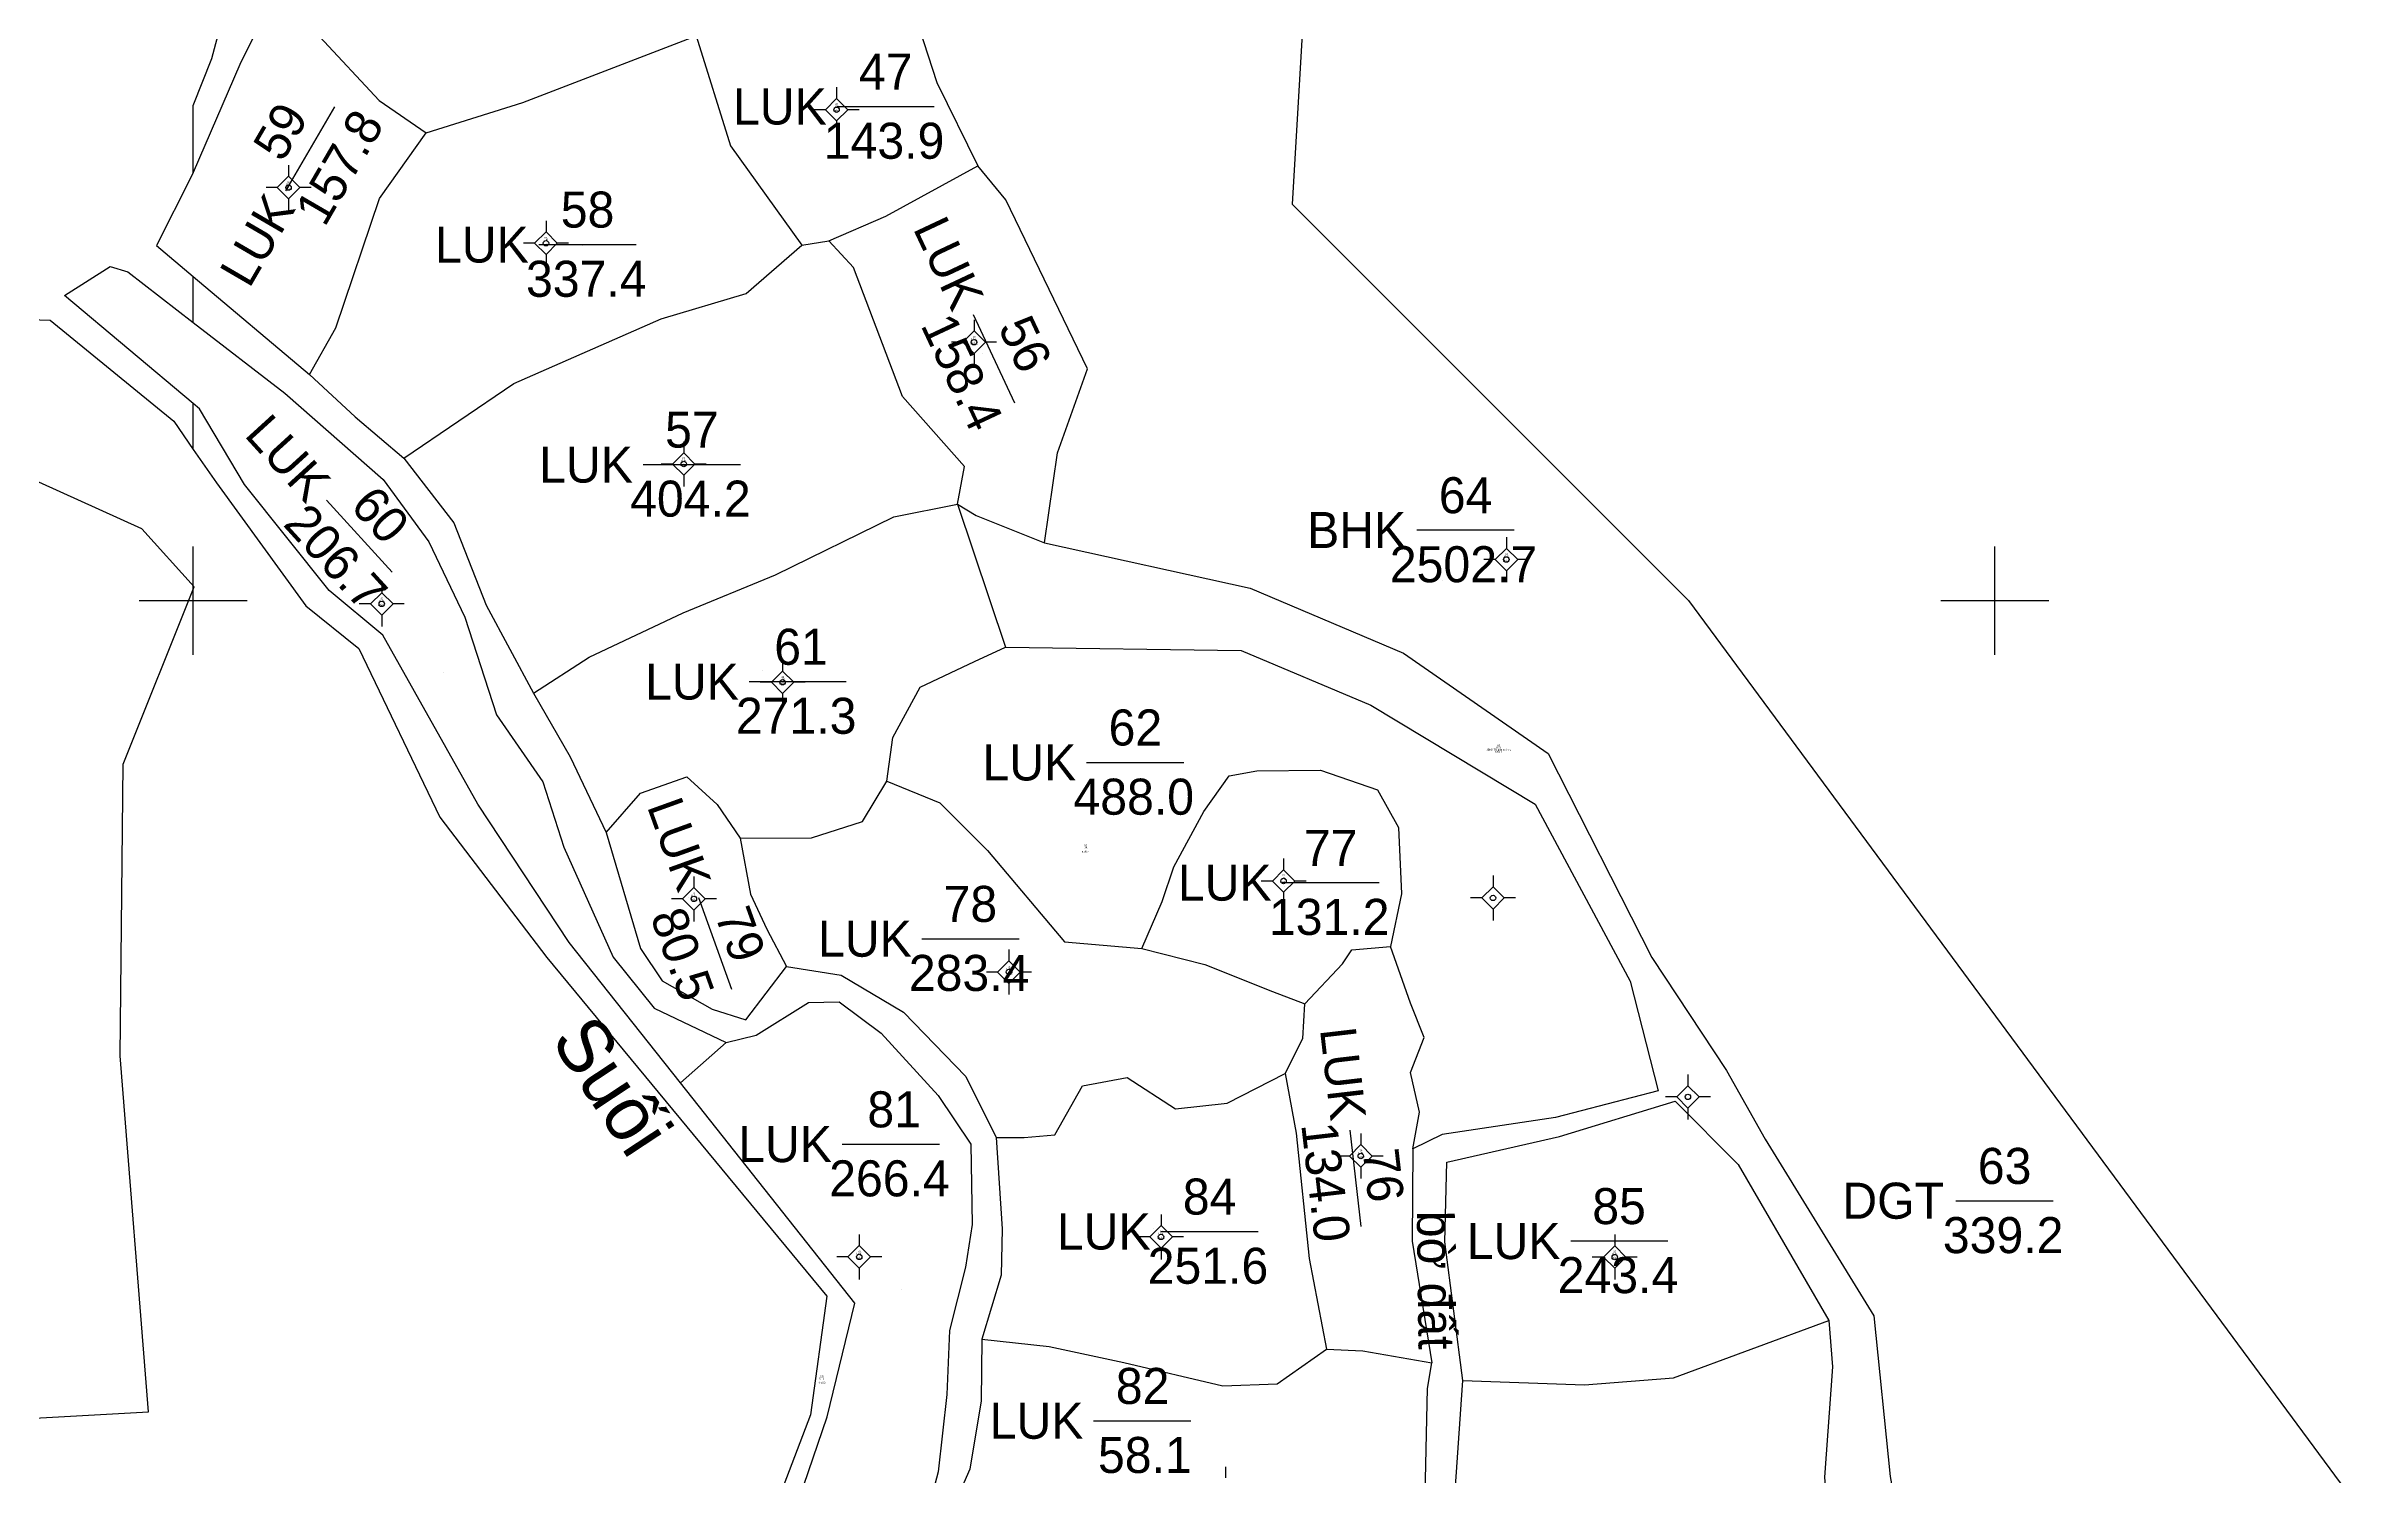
# Model space of a CAD drawing. Extents: x 550890 to 551618, y 1839259 to 1840146.
# Drawn here: x 550991.8 to 551120.4, y 1839751.4 to 1839830.8 of the extents above; entities that cross this region are included whole.
import ezdxf

# ---------------------------------------------------------------- set-up
doc = ezdxf.new("R2010")
doc.units = 0
for name, color, linetype in [('Level 10', 7, 'Continuous'), ('Level 11', 7, 'Continuous'), ('Level 13', 7, 'Continuous'), ('Level 15', 7, 'Continuous'), ('Level 2', 7, 'Continuous'), ('Level 24', 7, 'Continuous'), ('Level 31', 7, 'Continuous'), ('Level 4', 7, 'Continuous'), ('Level 48', 7, 'Continuous'), ('Level 63', 7, 'Continuous'), ('Level 8', 7, 'Continuous')]:
    doc.layers.add(name, color=color, linetype=linetype)

msp = doc.modelspace()

# ---------------------------------------------------------------- linework, layer by layer
at = {"layer": 'Level 10'}
for p, q in [((551033.79, 1839819.73), (551035.28, 1839819.97)), ((551042.43, 1839805.36), (551045.08, 1839797.41)), ((551027.04, 1839773.24), (551029.58, 1839775.48)), ((551069.29, 1839739.56), (551070.47, 1839756.72))]:
    msp.add_line(p, q, dxfattribs=at)
for points in [[(551063, 1839856), (551061, 1839822), (551083, 1839800), (551120.37, 1839749.41)], [(551039.34, 1839834.74), (551041.27, 1839828.76), (551043.56, 1839824.13)], [(551004.36, 1839833.36), (551007, 1839831.3), (551010.32, 1839827.75), (551012.92, 1839825.96)], [(551012.92, 1839825.96), (551018.29, 1839827.64), (551027.91, 1839831.34)], [(551027.91, 1839831.34), (551029.83, 1839825.24), (551033.79, 1839819.73)], [(551006.46, 1839812.55), (551007.92, 1839815.14), (551010.33, 1839822.31), (551012.92, 1839825.96)], [(551035.28, 1839819.97), (551038.45, 1839821.34), (551043.56, 1839824.13)], [(551047.26, 1839803.2), (551047.97, 1839808.21), (551049.63, 1839812.87), (551045.1, 1839822.25), (551043.56, 1839824.13)], [(551011.68, 1839807.91), (551017.79, 1839812.05), (551025.97, 1839815.64), (551030.69, 1839817.04), (551033.79, 1839819.73)], [(551042.43, 1839805.36), (551042.81, 1839807.44), (551039.37, 1839811.32), (551036.65, 1839818.49), (551035.28, 1839819.97)], [(550971.81, 1839747.18), (550977.71, 1839749.45), (550981.49, 1839754.09), (550997.52, 1839754.98), (550995.95, 1839774.74), (550996.11, 1839790.93), (551000.05, 1839800.77), (550997.15, 1839803.98), (550983.32, 1839810.23), (550978.83, 1839812.67), (550971.21, 1839817.94)], [(551018.89, 1839794.86), (551021.98, 1839796.86), (551027.19, 1839799.33), (551032.32, 1839801.43), (551038.89, 1839804.65), (551042.43, 1839805.36)], [(551042.43, 1839805.36), (551043.45, 1839804.73), (551047.26, 1839803.2)], [(551047.26, 1839803.2), (551058.67, 1839800.69), (551067.18, 1839797.09), (551075.21, 1839791.51), (551080.97, 1839780.19), (551085.11, 1839773.92), (551087.26, 1839770.12), (551093.29, 1839760.31), (551094.2, 1839751.39), (551095.89, 1839741.99)], [(551038.5, 1839789.99), (551038.84, 1839792.4), (551040.35, 1839795.2), (551043.36, 1839796.63), (551045.08, 1839797.41)], [(551045.08, 1839797.41), (551058.16, 1839797.23), (551065.37, 1839794.2), (551074.49, 1839788.71), (551079.76, 1839778.88), (551081.31, 1839772.8), (551075.62, 1839771.31), (551069.32, 1839770.37), (551067.7, 1839769.58)], [(551052.65, 1839780.7), (551053.79, 1839783.31), (551054.43, 1839785.22), (551056.09, 1839788.29), (551057.5, 1839790.28), (551059.03, 1839790.56), (551062.57, 1839790.59), (551065.74, 1839789.5), (551066.9, 1839787.41), (551067.06, 1839783.72), (551066.45, 1839780.8)], [(551022.92, 1839787.14), (551024.83, 1839789.31), (551027.39, 1839790.23), (551029.09, 1839788.69), (551030.35, 1839786.81)], [(551030.35, 1839786.81), (551034.31, 1839786.83), (551037.15, 1839787.74), (551038.5, 1839789.99)], [(551038.5, 1839789.99), (551041.45, 1839788.78), (551044.09, 1839786.14), (551048.37, 1839781.07), (551052.65, 1839780.7)], [(551030.35, 1839786.81), (551030.93, 1839783.71), (551031.84, 1839781.76), (551032.93, 1839779.69)], [(551052.65, 1839780.7), (551056.15, 1839779.8), (551059.9, 1839778.31), (551061.71, 1839777.63)], [(551061.71, 1839777.63), (551063.79, 1839779.84), (551064.31, 1839780.63), (551066.45, 1839780.8)], [(551067.7, 1839769.58), (551068.07, 1839771.62), (551067.56, 1839773.82), (551068.32, 1839775.75), (551067.57, 1839777.66), (551066.45, 1839780.8)], [(551060.61, 1839773.75), (551061.6, 1839775.7), (551061.71, 1839777.63)], [(551044.57, 1839770.2), (551046.13, 1839770.21), (551047.83, 1839770.35), (551049.36, 1839773.07), (551051.85, 1839773.53), (551054.52, 1839771.8), (551057.4, 1839772.11), (551060.61, 1839773.75)], [(551060.61, 1839773.75), (551061.22, 1839770.44), (551061.94, 1839763.49), (551062.91, 1839758.47)], [(551070.47, 1839756.72), (551069.48, 1839764.41), (551069.58, 1839768.83), (551075.84, 1839770.26), (551082.26, 1839772.23), (551085.76, 1839768.71), (551090.79, 1839760.06)], [(551067.7, 1839769.58), (551067.67, 1839764.45), (551068.76, 1839757.7)], [(551070.47, 1839756.72), (551077.23, 1839756.48), (551082.17, 1839756.87), (551090.79, 1839760.06)], [(551090.79, 1839760.06), (551091, 1839757.48), (551090.55, 1839751.35), (551091.26, 1839742.43)], [(551043.78, 1839759.02), (551047.52, 1839758.61), (551051.66, 1839757.73), (551057.16, 1839756.42), (551060.16, 1839756.53), (551062.91, 1839758.47)], [(551062.91, 1839758.47), (551064.92, 1839758.37), (551068.76, 1839757.7)], [(551068.17, 1839740.26), (551068.52, 1839756.28), (551068.76, 1839757.7)]]:
    msp.add_lwpolyline(points, dxfattribs=at)
at = {"layer": 'Level 11'}
for p, q in [((551035.71, 1839827.87), (551035.09, 1839827.24)), ((551035.71, 1839828.49), (551035.71, 1839827.87)), ((551036.34, 1839827.24), (551035.71, 1839827.87)), ((551035.09, 1839827.24), (551034.46, 1839827.24)), ((551035.09, 1839827.24), (551035.71, 1839826.62)), ((551035.71, 1839826.62), (551036.34, 1839827.24)), ((551035.71, 1839826.62), (551035.71, 1839825.99)), ((551036.96, 1839827.24), (551036.34, 1839827.24)), ((551005.29, 1839824.17), (551005.29, 1839823.55)), ((551004.66, 1839822.92), (551004.04, 1839822.92)), ((551005.29, 1839823.55), (551004.66, 1839822.92)), ((551004.66, 1839822.92), (551005.29, 1839822.3)), ((551005.91, 1839822.92), (551005.29, 1839823.55)), ((551005.29, 1839822.3), (551005.91, 1839822.92)), ((551006.54, 1839822.92), (551005.91, 1839822.92)), ((551005.29, 1839822.3), (551005.29, 1839821.67)), ((551019.58, 1839820.46), (551018.95, 1839819.83)), ((551019.58, 1839821.08), (551019.58, 1839820.46)), ((551020.2, 1839819.83), (551019.58, 1839820.46)), ((551018.95, 1839819.83), (551018.33, 1839819.83)), ((551018.95, 1839819.83), (551019.58, 1839819.21)), ((551019.58, 1839819.21), (551020.2, 1839819.83)), ((551019.58, 1839819.21), (551019.58, 1839818.58)), ((551020.83, 1839819.83), (551020.2, 1839819.83)), ((551043.34, 1839815.59), (551043.34, 1839814.97)), ((551042.72, 1839814.34), (551042.09, 1839814.34)), ((551043.34, 1839814.97), (551042.72, 1839814.34)), ((551042.72, 1839814.34), (551043.34, 1839813.72)), ((551043.97, 1839814.34), (551043.34, 1839814.97)), ((551043.34, 1839813.72), (551043.97, 1839814.34)), ((551043.34, 1839813.72), (551043.34, 1839813.09)), ((551044.59, 1839814.34), (551043.97, 1839814.34)), ((551027.23, 1839808.83), (551027.23, 1839808.21)), ((551026.6, 1839807.58), (551025.98, 1839807.58)), ((551027.23, 1839808.21), (551026.6, 1839807.58)), ((551026.6, 1839807.58), (551027.23, 1839806.96)), ((551027.85, 1839807.58), (551027.23, 1839808.21)), ((551027.23, 1839806.96), (551027.85, 1839807.58)), ((551028.48, 1839807.58), (551027.85, 1839807.58)), ((551027.23, 1839806.96), (551027.23, 1839806.33)), ((551072.89, 1839803.53), (551072.89, 1839802.9)), ((551072.27, 1839802.28), (551071.64, 1839802.28)), ((551072.89, 1839802.9), (551072.27, 1839802.28)), ((551072.27, 1839802.28), (551072.89, 1839801.65)), ((551073.52, 1839802.28), (551072.89, 1839802.9)), ((551072.89, 1839801.65), (551073.52, 1839802.28)), ((551074.14, 1839802.28), (551073.52, 1839802.28)), ((551010.46, 1839801.07), (551010.46, 1839800.44)), ((551072.89, 1839801.65), (551072.89, 1839801.03)), ((551009.84, 1839799.82), (551009.21, 1839799.82)), ((551010.46, 1839800.44), (551009.84, 1839799.82)), ((551009.84, 1839799.82), (551010.46, 1839799.19)), ((551011.09, 1839799.82), (551010.46, 1839800.44)), ((551010.46, 1839799.19), (551011.09, 1839799.82)), ((551011.71, 1839799.82), (551011.09, 1839799.82)), ((551010.46, 1839799.19), (551010.46, 1839798.57)), ((551032.71, 1839796.09), (551032.09, 1839795.47)), ((551032.71, 1839796.72), (551032.71, 1839796.09)), ((551033.34, 1839795.47), (551032.71, 1839796.09)), ((551032.09, 1839795.47), (551031.46, 1839795.47)), ((551032.09, 1839795.47), (551032.71, 1839794.84)), ((551032.71, 1839794.84), (551033.34, 1839795.47)), ((551032.71, 1839794.84), (551032.71, 1839794.22)), ((551033.96, 1839795.47), (551033.34, 1839795.47)), ((551060.52, 1839785.69), (551060.52, 1839785.07)), ((551027.79, 1839784.7), (551027.79, 1839784.08)), ((551059.9, 1839784.44), (551059.27, 1839784.44)), ((551060.52, 1839785.07), (551059.9, 1839784.44)), ((551059.9, 1839784.44), (551060.52, 1839783.82)), ((551061.15, 1839784.44), (551060.52, 1839785.07)), ((551060.52, 1839783.82), (551061.15, 1839784.44)), ((551061.77, 1839784.44), (551061.15, 1839784.44)), ((551072.15, 1839784.75), (551072.15, 1839784.12)), ((551027.16, 1839783.45), (551026.54, 1839783.45)), ((551027.79, 1839784.08), (551027.16, 1839783.45)), ((551027.16, 1839783.45), (551027.79, 1839782.83)), ((551028.41, 1839783.45), (551027.79, 1839784.08)), ((551027.79, 1839782.83), (551028.41, 1839783.45)), ((551029.04, 1839783.45), (551028.41, 1839783.45)), ((551060.52, 1839783.82), (551060.52, 1839783.19)), ((551071.52, 1839783.5), (551070.9, 1839783.5)), ((551072.15, 1839784.12), (551071.52, 1839783.5)), ((551071.52, 1839783.5), (551072.15, 1839782.87)), ((551072.77, 1839783.5), (551072.15, 1839784.12)), ((551072.15, 1839782.87), (551072.77, 1839783.5)), ((551072.15, 1839782.87), (551072.15, 1839782.25)), ((551073.4, 1839783.5), (551072.77, 1839783.5)), ((551027.79, 1839782.83), (551027.79, 1839782.2)), ((551045.28, 1839780.64), (551045.28, 1839780.01)), ((551044.65, 1839779.39), (551044.03, 1839779.39)), ((551045.28, 1839780.01), (551044.65, 1839779.39)), ((551044.65, 1839779.39), (551045.28, 1839778.76)), ((551045.9, 1839779.39), (551045.28, 1839780.01)), ((551045.28, 1839778.76), (551045.9, 1839779.39)), ((551046.53, 1839779.39), (551045.9, 1839779.39)), ((551045.28, 1839778.76), (551045.28, 1839778.14)), ((551082.97, 1839773.08), (551082.35, 1839772.46)), ((551082.97, 1839773.71), (551082.97, 1839773.08)), ((551083.6, 1839772.46), (551082.97, 1839773.08)), ((551082.35, 1839772.46), (551081.72, 1839772.46)), ((551082.35, 1839772.46), (551082.97, 1839771.83)), ((551082.97, 1839771.83), (551083.6, 1839772.46)), ((551082.97, 1839771.83), (551082.97, 1839771.21)), ((551084.22, 1839772.46), (551083.6, 1839772.46)), ((551064.81, 1839770.43), (551064.81, 1839769.81)), ((551064.19, 1839769.18), (551063.56, 1839769.18)), ((551064.81, 1839769.81), (551064.19, 1839769.18)), ((551064.19, 1839769.18), (551064.81, 1839768.56)), ((551065.44, 1839769.18), (551064.81, 1839769.81)), ((551064.81, 1839768.56), (551065.44, 1839769.18)), ((551066.06, 1839769.18), (551065.44, 1839769.18)), ((551064.81, 1839768.56), (551064.81, 1839767.93)), ((551053.72, 1839765.32), (551053.1, 1839764.69)), ((551053.72, 1839765.94), (551053.72, 1839765.32)), ((551054.35, 1839764.69), (551053.72, 1839765.32)), ((551036.34, 1839763.58), (551035.72, 1839763.58)), ((551036.97, 1839764.21), (551036.34, 1839763.58)), ((551036.34, 1839763.58), (551036.97, 1839762.96)), ((551036.97, 1839764.83), (551036.97, 1839764.21)), ((551037.59, 1839763.58), (551036.97, 1839764.21)), ((551036.97, 1839762.96), (551037.59, 1839763.58)), ((551038.22, 1839763.58), (551037.59, 1839763.58)), ((551053.1, 1839764.69), (551052.47, 1839764.69)), ((551053.1, 1839764.69), (551053.72, 1839764.07)), ((551053.72, 1839764.07), (551054.35, 1839764.69)), ((551053.72, 1839764.07), (551053.72, 1839763.44)), ((551054.97, 1839764.69), (551054.35, 1839764.69)), ((551078.28, 1839763.57), (551077.66, 1839763.57)), ((551078.91, 1839764.2), (551078.28, 1839763.57)), ((551078.28, 1839763.57), (551078.91, 1839762.95)), ((551078.91, 1839764.82), (551078.91, 1839764.2)), ((551079.53, 1839763.57), (551078.91, 1839764.2)), ((551078.91, 1839762.95), (551079.53, 1839763.57)), ((551080.16, 1839763.57), (551079.53, 1839763.57)), ((551036.97, 1839762.96), (551036.97, 1839762.33)), ((551078.91, 1839762.95), (551078.91, 1839762.32)), ((551057.3, 1839751.94), (551057.3, 1839751.32))]:
    msp.add_line(p, q, dxfattribs=at)
for centre in [(551035.71, 1839827.24), (551005.29, 1839822.92), (551019.58, 1839819.83), (551043.34, 1839814.34), (551027.23, 1839807.58), (551072.89, 1839802.28), (551010.46, 1839799.82), (551032.71, 1839795.47), (551060.52, 1839784.44), (551027.79, 1839783.45), (551072.15, 1839783.5), (551045.28, 1839779.39), (551082.97, 1839772.46), (551064.81, 1839769.18), (551036.97, 1839763.58), (551053.72, 1839764.69), (551078.91, 1839763.57)]:
    msp.add_circle(centre, 0.15, dxfattribs=at)
at = {"layer": 'Level 13'}
for p, q in [((551005.14, 1839822.74), (551007.86, 1839827.41)), ((551035.59, 1839827.28), (551035.59, 1839827.28)), ((551035.73, 1839827.42), (551041.13, 1839827.42)), ((551005.24, 1839823.02), (551005.24, 1839823.02)), ((551019.19, 1839819.76), (551024.59, 1839819.76)), ((551021.6, 1839819.7), (551021.6, 1839819.7)), ((551043.29, 1839815.87), (551045.58, 1839810.98)), ((551043.83, 1839813.73), (551043.83, 1839813.73)), ((551024.97, 1839807.56), (551030.37, 1839807.56)), ((551027.38, 1839807.49), (551027.38, 1839807.49)), ((551007.4, 1839805.57), (551011.04, 1839801.58)), ((551067.92, 1839803.92), (551073.32, 1839803.92)), ((551069.35, 1839801.1), (551069.35, 1839801.1)), ((551013.87, 1839796.03), (551013.87, 1839796.03)), ((551031.6, 1839796.14), (551031.6, 1839796.14)), ((551030.85, 1839795.51), (551036.25, 1839795.51)), ((551049.58, 1839791.02), (551054.98, 1839791.02)), ((551060.43, 1839784.35), (551065.83, 1839784.35)), ((551060.56, 1839784.15), (551060.56, 1839784.15)), ((551027.5, 1839783.53), (551027.5, 1839783.53)), ((551028.05, 1839783.52), (551029.88, 1839778.44)), ((551072.14, 1839783.58), (551072.14, 1839783.58)), ((551040.44, 1839781.24), (551045.84, 1839781.24)), ((551043.72, 1839780.16), (551043.72, 1839780.16)), ((551083.31, 1839772.67), (551083.31, 1839772.67)), ((551064.2, 1839770.62), (551064.82, 1839765.26)), ((551036.02, 1839769.84), (551041.42, 1839769.84)), ((551064.52, 1839769.32), (551064.52, 1839769.32)), ((551097.84, 1839766.69), (551103.24, 1839766.69)), ((551053.33, 1839765.14), (551053.33, 1839765.14)), ((551053.71, 1839764.99), (551059.11, 1839764.99)), ((551076.46, 1839764.47), (551081.86, 1839764.47)), ((551078.87, 1839764.4), (551078.87, 1839764.4)), ((551039.33, 1839761.78), (551039.33, 1839761.78)), ((551049.98, 1839754.49), (551055.38, 1839754.49))]:
    msp.add_line(p, q, dxfattribs=at)
at = {"layer": 'Level 24'}
for p, q in [((551000, 1839823.76), (551000, 1839827.47)), ((551000, 1839815.44), (551000, 1839817.98)), ((551000, 1839808.39), (551000, 1839810.93))]:
    msp.add_line(p, q, dxfattribs=at)
at = {"layer": 'Level 31'}
for points in [[(551004.36, 1839833.36), (551002.58, 1839829.75), (551000, 1839823.76), (550999.91, 1839823.55), (550997.95, 1839819.7), (551000, 1839817.98), (551006.46, 1839812.55)], [(551000, 1839827.47), (551001.03, 1839830.09), (551001.96, 1839833.56)], [(551027.04, 1839773.24), (551020.87, 1839781.03), (551015.8, 1839788.7), (551010.52, 1839798.08), (551007.55, 1839800.57), (551002.85, 1839806.44), (551000.34, 1839810.65), (551000, 1839810.93), (550992.85, 1839816.93), (550995.39, 1839818.54), (550996.37, 1839818.24), (551000, 1839815.44), (551005.08, 1839811.52), (551010.55, 1839806.73), (551013.07, 1839803.26), (551015.08, 1839799.08), (551016.83, 1839793.67), (551019.4, 1839789.95), (551020.57, 1839786.32), (551023.31, 1839780.22), (551025.58, 1839777.39), (551029.58, 1839775.48)], [(550983.9, 1839815.83), (550992.05, 1839815.56), (550998.92, 1839809.96), (551000, 1839808.39), (551001.28, 1839806.54), (551006.24, 1839799.72), (551009.19, 1839797.34), (551013.68, 1839787.98), (551019.63, 1839780.2), (551035.16, 1839761.4), (551034.26, 1839754.81), (551031.6, 1839747.83), (551027.01, 1839740.68), (551025.53, 1839723.52), (551022.48, 1839706.92), (551019.99, 1839702.68), (551021.53, 1839695.38), (551021.89, 1839690.51), (551021.38, 1839686.25), (551021.11, 1839682.58), (551024.34, 1839676.92), (551027.13, 1839673.48), (551028.87, 1839670.83), (551030.41, 1839665.47)], [(551006.46, 1839812.55), (551008.98, 1839810.19), (551011.68, 1839807.91)], [(551011.68, 1839807.91), (551014.46, 1839804.31), (551016.25, 1839799.74), (551018.89, 1839794.86)], [(551018.89, 1839794.86), (551020.92, 1839791.33), (551022.92, 1839787.14)], [(551022.92, 1839787.14), (551024.83, 1839780.69), (551026.03, 1839778.9), (551028.8, 1839777.33), (551030.68, 1839776.74), (551032.93, 1839779.69)], [(551032.93, 1839779.69), (551035.96, 1839779.22), (551039.42, 1839777.16), (551042.89, 1839773.59), (551044.57, 1839770.2)], [(551029.58, 1839775.48), (551031.25, 1839775.89), (551034.15, 1839777.69), (551035.85, 1839777.73), (551038.19, 1839775.99), (551041.35, 1839772.54), (551043.16, 1839769.83), (551043.23, 1839765.38), (551042.86, 1839763.02), (551041.97, 1839759.49), (551041.83, 1839755.95), (551041.35, 1839751.65), (551040.99, 1839750.32), (551039.32, 1839745.62)], [(551032.61, 1839747.18), (551035.18, 1839754.71), (551036.73, 1839761.01), (551027.04, 1839773.24)], [(551044.57, 1839770.2), (551044.9, 1839765.13), (551044.84, 1839762.56), (551043.78, 1839759.02)], [(551043.78, 1839759.02), (551043.74, 1839755.6), (551043.11, 1839751.8), (551042.06, 1839749.4), (551041.5, 1839747.66), (551043.24, 1839746.44), (551045.46, 1839746.01)]]:
    msp.add_lwpolyline(points, dxfattribs=at)
at = {"layer": 'Level 63'}
for points in [[(551000, 1839797), (551000, 1839803)], [(551100, 1839797), (551100, 1839803)], [(550997, 1839800), (551003, 1839800)], [(551097, 1839800), (551103, 1839800)]]:
    msp.add_lwpolyline(points, dxfattribs=at)

# ---------------------------------------------------------------- texts
at = {"layer": 'Level 13'}
for s, p in [('47', (551036.95, 1839828.36)), ('58', (551020.4, 1839820.7)), ('57', (551026.19, 1839808.49)), ('64', (551069.14, 1839804.85)), ('61', (551032.25, 1839796.44)), ('62', (551050.81, 1839791.96)), ('77', (551061.65, 1839785.28)), ('78', (551041.65, 1839782.17)), ('81', (551037.42, 1839770.77)), ('63', (551099.06, 1839767.63)), ('84', (551054.93, 1839765.93)), ('85', (551077.66, 1839765.4)), ('82', (551051.21, 1839755.42))]:
    msp.add_text(s, height=2, dxfattribs=at).set_placement(p)
for s, height, rotation, p in [('59', 1.99, 59.7822, (551004.95, 1839824.27)), ('56', 2, 295.1679, (551044.65, 1839815.17)), ('60', 2, 312.3475, (551008.65, 1839805.19)), ('79', 1.99, 289.8181, (551028.94, 1839782.55)), ('76', 1.99, 276.6613, (551064.91, 1839769.47))]:
    msp.add_text(s, height=height, rotation=rotation, dxfattribs=at).set_placement(p)
at = {"layer": 'Level 15'}
for s, p in [('Khối 2', (551035.52, 1839827.13)), ('LUK', (551035.57, 1839827.37)), ('47', (551035.63, 1839827.49)), ('.', (551035.7, 1839827.25)), ('Khối 2', (551005.09, 1839822.81)), ('LUK', (551005.14, 1839823.05)), ('59', (551005.21, 1839823.17)), ('.', (551005.27, 1839822.93)), ('58', (551019.5, 1839820.08)), ('Khối 2', (551019.38, 1839819.72)), ('LUK', (551019.43, 1839819.96)), ('.', (551019.56, 1839819.84)), ('Khối 2', (551043.15, 1839814.23)), ('LUK', (551043.2, 1839814.47)), ('56', (551043.27, 1839814.59)), ('.', (551043.33, 1839814.35)), ('Khối 2', (551027.03, 1839807.47)), ('LUK', (551027.08, 1839807.71)), ('57', (551027.14, 1839807.83)), ('.', (551027.21, 1839807.59)), ('Khối 2', (551072.7, 1839802.16)), ('BHK', (551072.75, 1839802.4)), ('64', (551072.82, 1839802.52)), ('.', (551072.88, 1839802.28)), ('Khối 2', (551010.27, 1839799.7)), ('LUK', (551010.32, 1839799.94)), ('60', (551010.39, 1839800.06)), ('.', (551010.45, 1839799.82)), ('61', (551032.65, 1839795.71)), ('Khối 2', (551032.52, 1839795.35)), ('LUK', (551032.57, 1839795.59)), ('.', (551032.7, 1839795.47)), ('DGT', (551072.31, 1839791.8)), ('63', (551072.39, 1839791.92)), ('UBND Thị trấn quản lý', (551071.76, 1839791.68)), ('Khối 2', (551072.27, 1839791.56)), ('Khối 2', (551049.32, 1839786.01)), ('LUK', (551049.37, 1839786.25)), ('62', (551049.45, 1839786.37)), ('.', (551049.5, 1839786.13)), ('Khối 2', (551060.33, 1839784.33)), ('LUK', (551060.38, 1839784.57)), ('77', (551060.44, 1839784.69)), ('.', (551060.51, 1839784.45)), ('Khối 2', (551027.59, 1839783.34)), ('LUK', (551027.64, 1839783.58)), ('79', (551027.71, 1839783.7)), ('.', (551027.77, 1839783.46)), ('Khối 2', (551045.08, 1839779.27)), ('LUK', (551045.13, 1839779.51)), ('78', (551045.2, 1839779.63)), ('.', (551045.26, 1839779.39)), ('Khối 2', (551064.62, 1839769.07)), ('LUK', (551064.67, 1839769.31)), ('76', (551064.74, 1839769.43)), ('.', (551064.8, 1839769.19)), ('LUK', (551053.58, 1839764.82)), ('84', (551053.65, 1839764.94)), ('Khối 2', (551036.77, 1839763.47)), ('LUK', (551036.82, 1839763.71)), ('81', (551036.9, 1839763.83)), ('.', (551036.95, 1839763.59)), ('Khối 2', (551053.53, 1839764.58)), ('.', (551053.71, 1839764.7)), ('Khối 2', (551078.71, 1839763.46)), ('LUK', (551078.76, 1839763.7)), ('85', (551078.83, 1839763.82)), ('.', (551078.89, 1839763.58)), ('Khối 2', (551034.7, 1839756.55)), ('DTL', (551034.76, 1839756.79)), ('80', (551034.82, 1839756.91)), ('.', (551034.88, 1839756.67))]:
    msp.add_text(s, height=0.1, dxfattribs=at).set_placement(p)
at = {"layer": 'Level 2'}
for s, p in [('LUK', (551029.96, 1839826.42)), ('LUK', (551013.42, 1839818.76)), ('LUK', (551019.2, 1839806.55)), ('BHK', (551061.83, 1839802.92)), ('LUK', (551025.08, 1839794.51)), ('LUK', (551043.81, 1839790.02)), ('LUK', (551054.66, 1839783.35)), ('LUK', (551034.68, 1839780.24)), ('LUK', (551030.25, 1839768.84)), ('DGT', (551091.54, 1839765.7)), ('LUK', (551047.94, 1839763.99)), ('LUK', (551070.69, 1839763.46)), ('LUK', (551044.21, 1839753.49))]:
    msp.add_text(s, height=2, dxfattribs=at).set_placement(p)
for height, rotation, p in [(1.99, 59.7822, (551003.11, 1839817.28)), (2, 295.1679, (551039.93, 1839820.66)), (2, 312.3475, (551002.78, 1839809.16)), (1.99, 289.8181, (551025.17, 1839788.59)), (1.99, 276.6613, (551062.54, 1839776.21))]:
    msp.add_text('LUK', height=height, rotation=rotation, dxfattribs=at).set_placement(p)
at = {"layer": 'Level 4'}
for s, height, rotation, p in [('157.8', 1.99, 59.7822, (551007.29, 1839820.68)), ('158.4', 2, 295.1679, (551040.35, 1839815.29)), ('206.7', 2, 312.3475, (551004.93, 1839804.21)), ('80.5', 1.99, 289.8181, (551025.35, 1839782.49)), ('134.0', 1.99, 276.6613, (551061.5, 1839770.93))]:
    msp.add_text(s, height=height, rotation=rotation, dxfattribs=at).set_placement(p)
for s, p in [('143.9', (551035, 1839824.52)), ('337.4', (551018.47, 1839816.86)), ('404.2', (551024.25, 1839804.66)), ('2502.7', (551066.42, 1839801.02)), ('271.3', (551030.12, 1839792.61)), ('488.0', (551048.86, 1839788.12)), ('131.2', (551059.71, 1839781.45)), ('283.4', (551039.72, 1839778.34)), ('266.4', (551035.3, 1839766.94)), ('339.2', (551097.12, 1839763.79)), ('251.6', (551052.98, 1839762.09)), ('243.4', (551075.74, 1839761.57)), ('58.1', (551050.22, 1839751.59))]:
    msp.add_text(s, height=2, dxfattribs=at).set_placement(p)
at = {"layer": 'Level 48'}
msp.add_text('Suối', height=3, rotation=303.3696, dxfattribs=at).set_placement((551019.8, 1839775.61))
at = {"layer": 'Level 8'}
msp.add_text('bờ đất', height=2, rotation=270.7296, dxfattribs=at).set_placement((551067.92, 1839766.13))

doc.saveas('drawing.dxf')
